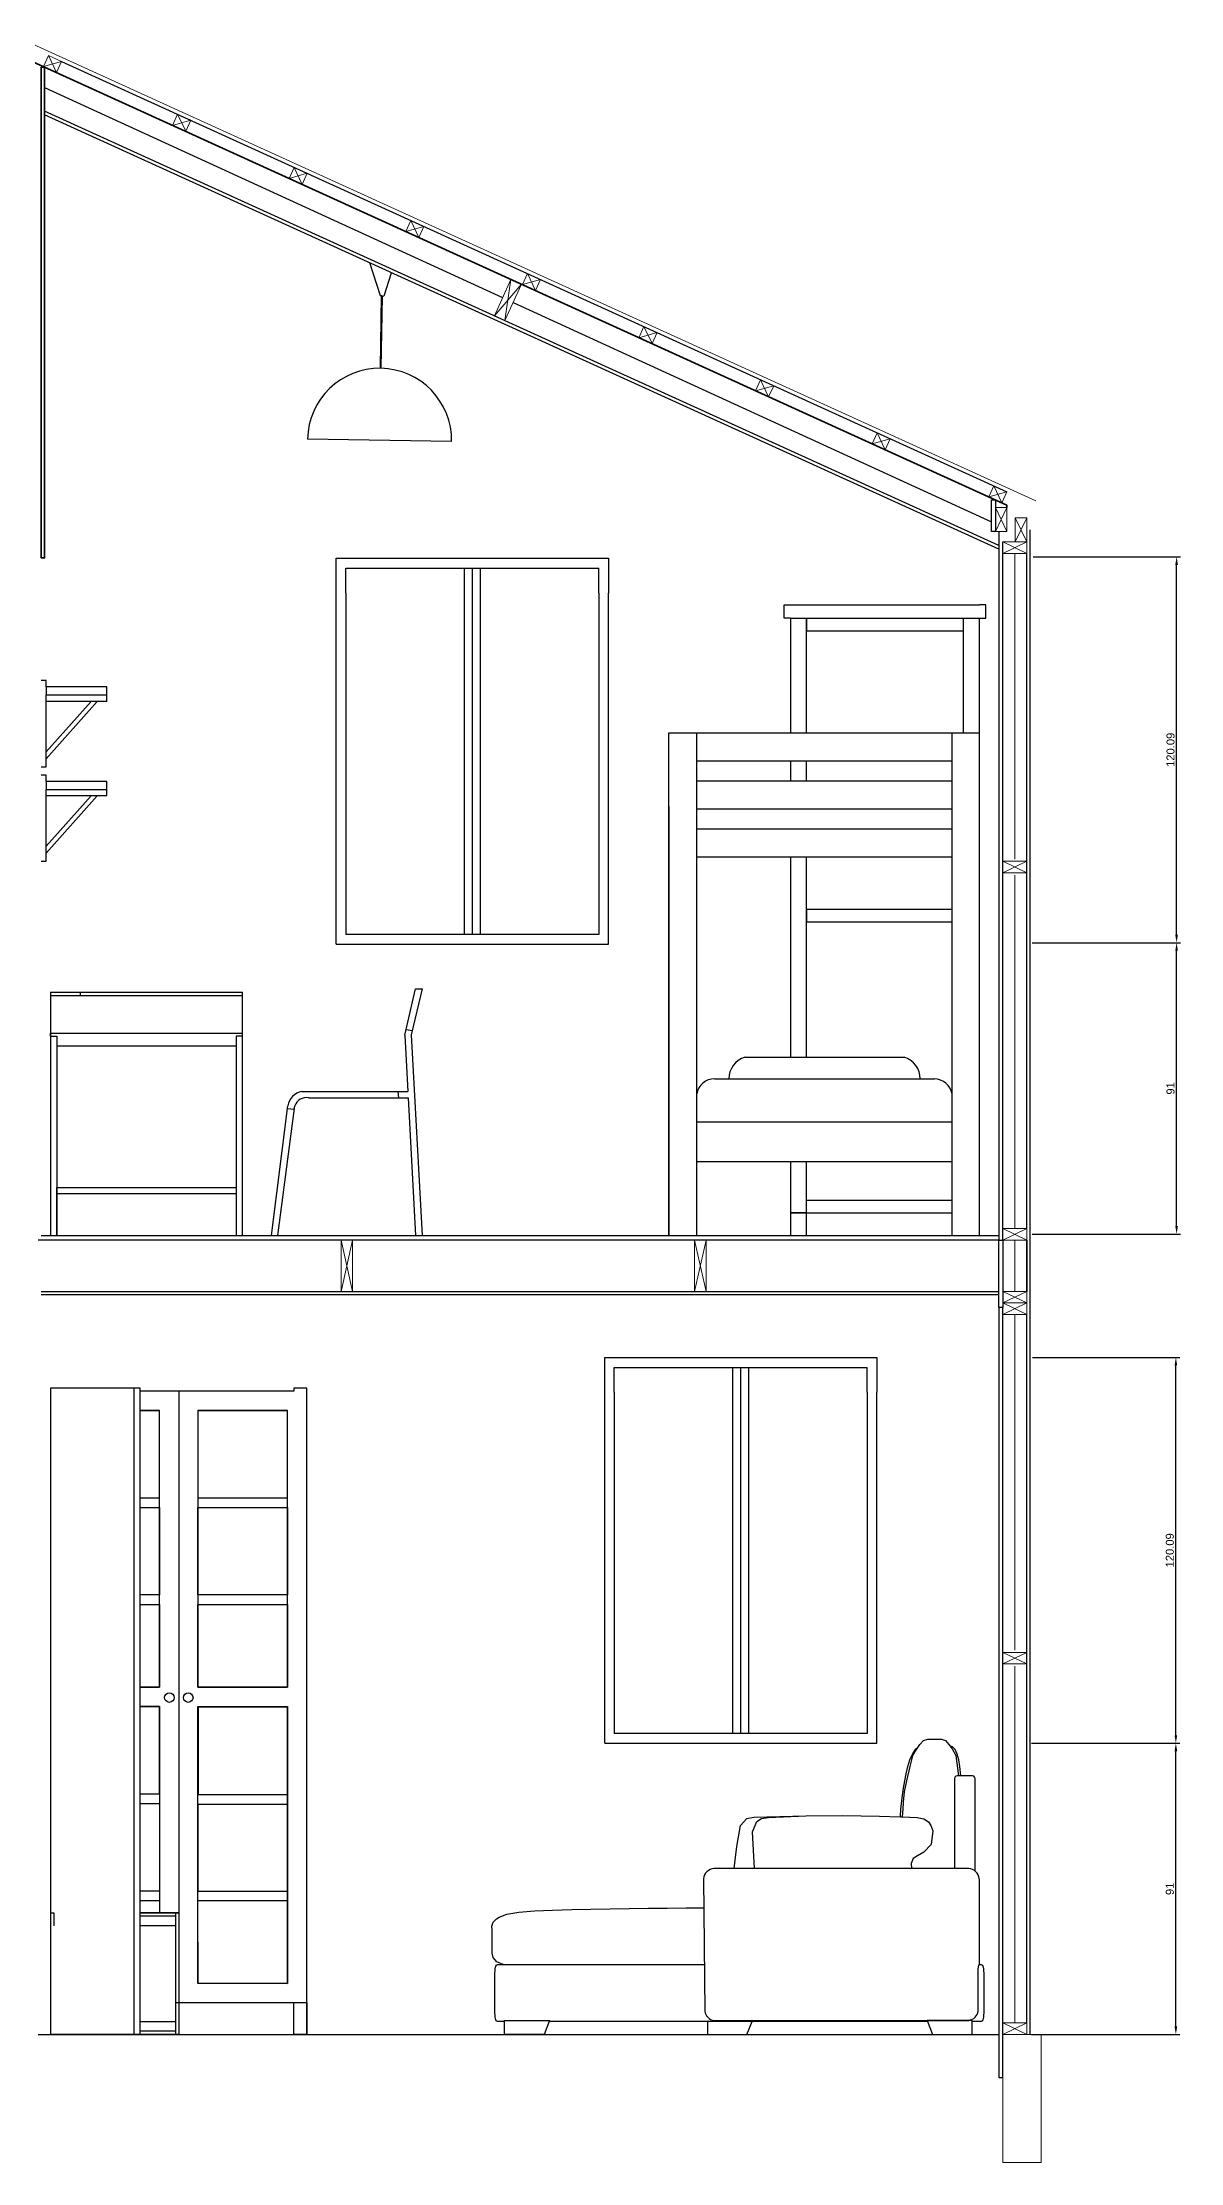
# Model space of a CAD drawing. Header units: millimetres. Extents: x -590 to 14421, y -527 to 4753.
# Drawn here: x 1298 to 1653, y 2762 to 3424 of the extents above; entities that cross this region are included whole.
import ezdxf

# ---------------------------------------------------------------- set-up
doc = ezdxf.new("R2010")
doc.units = ezdxf.units.MM
for name, color, linetype, lineweight in [('A-ANNO-SYMB', 3, 'Continuous', 18), ('A-DETL-MCUT', 4, 'Continuous', 25), ('A-ELEV-MBE1', 7, 'Continuous', 35), ('A-ELEV-MBE2', 4, 'Continuous', 25), ('A-SECT-MCUT', 7, 'Continuous', 35), ('A-WALL-PATT', 8, 'Continuous', 18), ('A-WALL-STUD', 3, 'Continuous', 18)]:
    doc.layers.add(name, color=color, linetype=linetype, lineweight=lineweight)
doc.layers.add('ANG010029 Angely Ludres Meridienne Object by Polantis 2012-T1', color=7, linetype='Continuous', true_color=0xf0dfcc)
doc.layers.add('ANG010029 Angely Ludres Meridienne Object by Polantis 2012-T2', color=7, linetype='Continuous', true_color=0x3b2222)
doc.styles.get("Standard").update_dxf_attribs({"font": 'Arial.ttf'})
doc.dimstyles.new('ISO-25', dxfattribs={"dimtxt": 2.5, "dimasz": 2.5, "dimexe": 1.25, "dimexo": 0.625, "dimtad": 1, "dimtxsty": 'Standard', "dimcen": 2.5, "dimadec": 0, "dimazin": 0, "dimtfac": 1, "dimtmove": 0, "dimatfit": 3, "dimfxl": 1, "dimarcsym": 0})

# ---------------------------------------------------------------- blocks, each defined once
blk = doc.blocks.new('*D77')
at = {"color": 0, "lineweight": -2, "transparency": 16777216}
for p, q in [((1606.83, 2892.69), (1653.17, 2892.69)), ((1651.92, 2804.19), (1651.92, 2890.19)), ((1606.83, 2801.69), (1653.17, 2801.69))]:
    blk.add_line(p, q, dxfattribs=at)
at = {"color": 0, "transparency": 16777216}
for points in [[(1651.5, 2890.19), (1652.33, 2890.19), (1651.92, 2892.69)], [(1651.5, 2804.19), (1652.33, 2804.19), (1651.92, 2801.69)]]:
    blk.add_solid(points, dxfattribs=at)
at = {"color": 0, "transparency": 16777216, "insert": (1650.03, 2847.19), "char_height": 2.5, "attachment_point": 5, "rotation": 90}
blk.add_mtext('91', dxfattribs=at)
blk = doc.blocks.new('*D78')
at = {"color": 0, "lineweight": -2, "transparency": 16777216}
for p, q in [((1607.07, 3013.27), (1653.17, 3013.27)), ((1651.92, 2895.19), (1651.92, 3010.77)), ((1606.83, 2892.69), (1653.17, 2892.69))]:
    blk.add_line(p, q, dxfattribs=at)
at = {"color": 0, "transparency": 16777216}
for points in [[(1651.5, 3010.77), (1652.33, 3010.77), (1651.92, 3013.27)], [(1651.5, 2895.19), (1652.33, 2895.19), (1651.92, 2892.69)]]:
    blk.add_solid(points, dxfattribs=at)
at = {"color": 0, "transparency": 16777216, "insert": (1650.03, 2952.98), "char_height": 2.5, "width": 10.1296, "attachment_point": 5, "rotation": 90}
blk.add_mtext('120.09', dxfattribs=at)
blk = doc.blocks.new('*D81')
at = {"color": 0, "lineweight": -2, "transparency": 16777216}
for p, q in [((1607.06, 3142.81), (1653.4, 3142.81)), ((1652.15, 3054.31), (1652.15, 3140.31)), ((1607.06, 3051.81), (1653.4, 3051.81))]:
    blk.add_line(p, q, dxfattribs=at)
at = {"color": 0, "transparency": 16777216}
for points in [[(1651.73, 3140.31), (1652.56, 3140.31), (1652.15, 3142.81)], [(1651.73, 3054.31), (1652.56, 3054.31), (1652.15, 3051.81)]]:
    blk.add_solid(points, dxfattribs=at)
at = {"color": 0, "transparency": 16777216, "insert": (1650.25, 3097.31), "char_height": 2.5, "attachment_point": 5, "rotation": 90}
blk.add_mtext('91', dxfattribs=at)
blk = doc.blocks.new('*D82')
at = {"color": 0, "lineweight": -2, "transparency": 16777216}
for p, q in [((1607.29, 3263.39), (1653.4, 3263.39)), ((1652.15, 3145.31), (1652.15, 3260.89)), ((1607.06, 3142.81), (1653.4, 3142.81))]:
    blk.add_line(p, q, dxfattribs=at)
at = {"color": 0, "transparency": 16777216}
for points in [[(1651.73, 3260.89), (1652.56, 3260.89), (1652.15, 3263.39)], [(1651.73, 3145.31), (1652.56, 3145.31), (1652.15, 3142.81)]]:
    blk.add_solid(points, dxfattribs=at)
at = {"color": 0, "transparency": 16777216, "insert": (1650.25, 3203.1), "char_height": 2.5, "width": 10.1296, "attachment_point": 5, "rotation": 90}
blk.add_mtext('120.09', dxfattribs=at)

msp = doc.modelspace()

# ---------------------------------------------------------------- linework, layer by layer
at = {"color": 0}
for p, q in [((1303.764, 3418.188), (1599.12, 3283.708)), ((1298.414, 3410.093), (1441.556, 3344.404)), ((1444.83, 3342.901), (1594.339, 3274.29)), ((1606.254, 3271.855), (1606.254, 2801.692)), ((1389.574, 3252.089), (1389.574, 3262.964)), ((1389.574, 3262.964), (1474.639, 3262.964)), ((1392.576, 3252.089), (1392.576, 3259.838)), ((1392.576, 3259.838), (1471.637, 3259.838)), ((1429.605, 3252.089), (1429.605, 3259.838)), ((1432.107, 3252.089), (1432.107, 3259.838)), ((1434.609, 3252.089), (1434.609, 3259.838)), ((1471.637, 3252.089), (1471.637, 3259.838)), ((1474.639, 3262.964), (1474.639, 3252.089)), ((1317.912, 3218.246), (1317.912, 3222.746)), ((1317.912, 3188.72), (1317.912, 3193.22)), ((1389.574, 3142.384), (1474.639, 3142.384)), ((1297.411, 3051.384), (1592.082, 3051.384)), ((1592.082, 3051.384), (1592.082, 3051.384)), ((1592.082, 3051.384), (1596.639, 3051.384)), ((1297.411, 3033.871), (1596.639, 3033.871)), ((1297.411, 3032.87), (1596.639, 3032.87)), ((1473.442, 3002.396), (1473.442, 3013.271)), ((1473.442, 3013.271), (1558.508, 3013.271)), ((1476.445, 3002.396), (1476.445, 3010.145)), ((1476.445, 3010.145), (1555.506, 3010.145)), ((1513.473, 3002.396), (1513.473, 3010.145)), ((1515.975, 3002.396), (1515.975, 3010.145)), ((1518.477, 3002.396), (1518.477, 3010.145)), ((1555.506, 3002.396), (1555.506, 3010.145)), ((1558.508, 3013.271), (1558.508, 3002.396)), ((1328.331, 3003.692), (1300.331, 3003.692)), ((1300.331, 3003.692), (1300.331, 2801.692)), ((1328.331, 3003.692), (1326.331, 3003.692)), ((1326.331, 3003.692), (1326.331, 2801.692)), ((1328.331, 2801.692), (1328.331, 3003.692)), ((1473.442, 2892.692), (1558.508, 2892.692)), ((1300.331, 2801.692), (1328.331, 2801.692))]:
    msp.add_line(p, q, dxfattribs=at)
for p, q in [((1403.362, 3344.922), (1400.061, 3355.232)), ((1406.774, 3352.033), (1404.396, 3344.904)), ((1403.345, 3322.315), (1403.729, 3344.915)), ((1403.879, 3344.913), (1403.362, 3344.922)), ((1403.362, 3344.922), (1403.879, 3344.913)), ((1403.645, 3322.31), (1404.029, 3344.91)), ((1403.879, 3344.913), (1404.396, 3344.904)), ((1425.61, 3299.435), (1380.617, 3300.198)), ((1529.511, 3244.27), (1529.511, 3248.384)), ((1529.511, 3248.384), (1590.511, 3248.384)), ((1592.511, 3248.384), (1590.511, 3248.384)), ((1592.511, 3244.27), (1592.511, 3248.384)), ((1531.511, 3244.27), (1529.511, 3244.27)), ((1531.511, 3244.27), (1531.511, 3208.384)), ((1531.511, 3244.27), (1590.511, 3244.27)), ((1536.511, 3244.27), (1536.511, 3240.27)), ((1536.511, 3208.384), (1536.511, 3244.27)), ((1536.511, 3240.27), (1585.511, 3240.27)), ((1585.511, 3208.384), (1585.511, 3244.27)), ((1590.511, 3051.384), (1590.511, 3244.27)), ((1590.511, 3244.27), (1592.511, 3244.27)), ((1298.912, 3224.746), (1297.412, 3224.746)), ((1298.912, 3222.746), (1298.912, 3224.746)), ((1317.912, 3222.746), (1298.912, 3222.746)), ((1298.912, 3222.746), (1298.912, 3220.246)), ((1298.912, 3220.246), (1317.912, 3220.246)), ((1298.912, 3203.246), (1298.912, 3220.246)), ((1317.912, 3218.246), (1298.912, 3218.246)), ((1314.912, 3218.246), (1298.912, 3200.319)), ((1312.97, 3218.246), (1298.912, 3202.494)), ((1493.511, 3051.384), (1493.511, 3208.384)), ((1493.511, 3208.384), (1590.511, 3208.384)), ((1502.219, 3051.384), (1502.219, 3208.384)), ((1582.025, 3051.384), (1582.025, 3208.384)), ((1590.511, 3051.384), (1590.511, 3208.384)), ((1298.912, 3197.8), (1298.912, 3203.246)), ((1297.412, 3197.8), (1298.912, 3197.8)), ((1298.912, 3195.22), (1297.412, 3195.22)), ((1298.912, 3193.22), (1298.912, 3195.22)), ((1317.912, 3193.22), (1298.912, 3193.22)), ((1298.912, 3193.22), (1298.912, 3190.72)), ((1502.219, 3199.677), (1582.025, 3199.677)), ((1502.219, 3193.384), (1582.025, 3193.384)), ((1531.511, 3199.677), (1531.511, 3193.384)), ((1536.511, 3193.384), (1536.511, 3199.677)), ((1298.912, 3190.72), (1317.912, 3190.72)), ((1298.912, 3173.72), (1298.912, 3190.72)), ((1317.912, 3188.72), (1298.912, 3188.72)), ((1314.912, 3188.72), (1298.912, 3170.793)), ((1312.97, 3188.72), (1298.912, 3172.969)), ((1493.511, 3185.346), (1493.511, 3051.384)), ((1502.219, 3184.677), (1582.025, 3184.677)), ((1298.912, 3168.275), (1298.912, 3173.72)), ((1502.219, 3178.384), (1582.025, 3178.384)), ((1297.412, 3168.275), (1298.912, 3168.275)), ((1502.219, 3169.677), (1582.025, 3169.677)), ((1531.511, 3169.677), (1531.511, 3107.027)), ((1536.511, 3107.027), (1536.511, 3169.677)), ((1536.511, 3153.327), (1582.025, 3153.327)), ((1536.511, 3153.327), (1536.511, 3149.327)), ((1536.511, 3149.327), (1582.025, 3149.327)), ((1300.274, 3127.384), (1360.274, 3127.384)), ((1300.274, 3127.384), (1300.274, 3051.384)), ((1300.274, 3127.384), (1300.274, 3126.384)), ((1309.701, 3126.384), (1309.701, 3127.384)), ((1360.274, 3051.384), (1360.274, 3127.384)), ((1411.038, 3113.992), (1414.339, 3128.384)), ((1416.364, 3128.384), (1413.011, 3114.019)), ((1414.339, 3128.384), (1416.364, 3128.384)), ((1300.274, 3126.384), (1360.274, 3126.384)), ((1300.274, 3113.618), (1300.274, 3114.618)), ((1300.274, 3114.618), (1360.274, 3114.618)), ((1411.038, 3113.992), (1411.947, 3096.384)), ((1411.443, 3115.761), (1413.324, 3115.362)), ((1413.011, 3114.019), (1416.364, 3051.384)), ((1300.274, 3113.618), (1302.274, 3113.618)), ((1302.274, 3113.618), (1302.274, 3051.384)), ((1302.274, 3113.618), (1302.274, 3110.618)), ((1302.274, 3110.618), (1358.274, 3110.618)), ((1360.274, 3113.618), (1358.274, 3113.618)), ((1358.274, 3113.618), (1358.274, 3051.384)), ((1517.219, 3107.027), (1567.025, 3107.027)), ((1378.786, 3096.384), (1411.947, 3096.384)), ((1380.921, 3094.385), (1412.053, 3094.385)), ((1408.844, 3096.384), (1408.988, 3094.385)), ((1412.053, 3094.385), (1414.349, 3051.384)), ((1507.811, 3100.266), (1576.469, 3100.266)), ((1369.364, 3051.384), (1374.483, 3091.874)), ((1371.364, 3051.384), (1376.586, 3091.874)), ((1374.382, 3091.073), (1376.452, 3090.837)), ((1502.219, 3086.827), (1582.025, 3086.827)), ((1502.219, 3074.423), (1582.025, 3074.423)), ((1531.511, 3074.423), (1531.511, 3051.384)), ((1536.511, 3058.384), (1536.511, 3074.423)), ((1302.274, 3051.384), (1302.274, 3066.384)), ((1302.274, 3066.384), (1358.274, 3066.384)), ((1358.274, 3064.384), (1302.274, 3064.384)), ((1358.274, 3066.384), (1358.274, 3064.384)), ((1536.511, 3058.384), (1536.511, 3062.384)), ((1536.511, 3062.384), (1582.025, 3062.384)), ((1536.511, 3058.384), (1531.511, 3058.384)), ((1531.511, 3058.384), (1582.025, 3058.384)), ((1536.511, 3051.384), (1536.511, 3058.384)), ((1590.511, 3051.384), (1590.511, 3058.384)), ((1300.274, 3051.384), (1302.274, 3051.384)), ((1358.274, 3051.384), (1360.274, 3051.384)), ((1369.364, 3051.384), (1371.364, 3051.384)), ((1414.349, 3051.384), (1416.364, 3051.384)), ((1493.511, 3051.384), (1502.219, 3051.384)), ((1531.511, 3051.384), (1536.511, 3051.384)), ((1535.423, 3051.384), (1594.423, 3051.384)), ((1582.025, 3051.384), (1590.511, 3051.384)), ((1589.423, 3051.384), (1594.423, 3051.384)), ((1328.331, 2996.692), (1334.331, 2996.692)), ((1346.366, 2996.692), (1374.366, 2996.692)), ((1328.331, 2904.191), (1334.331, 2904.191)), ((1346.371, 2904.037), (1374.371, 2904.037)), ((1374.371, 2817.673), (1374.331, 2896.692)), ((1300.331, 2839.692), (1300.331, 2801.692)), ((1300.331, 2839.692), (1301.331, 2839.692)), ((1301.331, 2839.692), (1301.331, 2835.692)), ((1340.331, 2839.692), (1328.331, 2839.692)), ((1328.331, 2839.692), (1340.331, 2839.692)), ((1339.331, 2838.692), (1328.331, 2838.692)), ((1339.331, 2835.692), (1328.331, 2835.692)), ((1340.331, 2839.692), (1339.331, 2839.692)), ((1339.331, 2839.692), (1339.331, 2801.692)), ((1340.331, 2839.692), (1340.331, 2801.692)), ((1340.331, 2839.692), (1340.331, 2838.692)), ((1340.331, 2839.692), (1340.331, 2820.692)), ((1340.331, 2838.692), (1340.331, 2835.692)), ((1339.331, 2805.692), (1328.331, 2805.692)), ((1339.331, 2802.692), (1328.331, 2802.692)), ((1340.331, 2801.692), (1300.331, 2801.692))]:
    msp.add_line(p, q)
for points in [[(1300.331, 2801.692), (1380.331, 2801.692), (1380.331, 3003.692), (1376.331, 3003.692), (1376.331, 3002.692), (1328.331, 3002.692)], [(1340.331, 3002.692), (1340.331, 2811.692)], [(1328.331, 2969.358), (1334.331, 2969.358), (1334.331, 2996.692), (1328.331, 2996.692)], [(1328.331, 2910.192), (1334.331, 2910.192), (1334.331, 2996.692)], [(1346.331, 2996.692), (1346.331, 2910.192), (1374.331, 2910.192), (1374.331, 2996.692)], [(1346.331, 2996.692), (1374.331, 2996.692)], [(1346.366, 2996.692), (1346.366, 2969.358), (1374.366, 2969.358), (1374.366, 2996.692), (1346.366, 2996.692)], [(1328.331, 2966.358), (1334.331, 2966.358), (1334.331, 2939.025), (1328.331, 2939.025)], [(1346.366, 2966.358), (1374.366, 2966.358), (1374.366, 2939.025), (1346.366, 2939.025), (1346.366, 2966.358)], [(1346.366, 2939.025), (1346.366, 2966.358)], [(1328.331, 2936.025), (1334.331, 2936.025), (1334.331, 2910.192), (1328.331, 2910.192)], [(1346.366, 2936.025), (1374.366, 2936.025), (1374.366, 2910.192), (1346.366, 2910.192), (1346.366, 2936.025)], [(1328.331, 2904.192), (1334.331, 2904.192)], [(1328.331, 2876.857), (1334.331, 2876.857), (1334.331, 2904.191), (1328.331, 2904.191)], [(1334.331, 2904.192), (1334.331, 2839.692)], [(1346.331, 2817.692), (1346.331, 2904.192), (1374.331, 2904.192), (1374.371, 2817.673)], [(1346.371, 2904.037), (1346.371, 2876.704), (1374.371, 2876.704), (1374.371, 2904.037), (1346.371, 2904.037)], [(1328.331, 2873.857), (1334.331, 2873.857), (1334.331, 2846.524), (1328.331, 2846.524)], [(1346.371, 2873.704), (1374.371, 2873.704), (1374.371, 2846.371), (1346.371, 2846.371), (1346.371, 2873.704)], [(1346.371, 2846.371), (1346.371, 2873.704)], [(1328.331, 2843.524), (1334.331, 2843.524), (1334.331, 2839.692)], [(1346.331, 2843.507), (1374.371, 2843.507), (1374.371, 2817.673), (1346.371, 2817.673), (1346.331, 2843.507)], [(1346.331, 2817.692), (1374.371, 2817.673)], [(1339.331, 2811.692), (1380.331, 2811.692)], [(1380.331, 2801.692), (1376.331, 2801.692), (1376.331, 2811.692), (1380.331, 2811.692), (1380.331, 2801.692)]]:
    msp.add_lwpolyline(points)
for centre in [(1337.434, 2906.966), (1343.317, 2906.966)]:
    msp.add_circle(centre, 1.5)
for centre, radius, start, end in [((1403.114, 3299.816), 22.5, 359.027784, 179.027784), ((1519.291, 3100.266), 7.072, 107.035739, 180), ((1565.204, 3100.452), 6.823, 358.440243, 74.524019), ((1379.978, 3090.94), 5.574, 102.352156, 170.354337), ((1380.315, 3090.434), 3.997, 81.276913, 158.882577), ((1507.654, 3094.77), 5.498, 88.36472, 171.31331), ((1576.282, 3094.402), 5.867, 11.784336, 88.168986)]:
    msp.add_arc(centre, radius, start, end)
at = {"layer": 'A-ANNO-SYMB', "color": 0}
msp.add_lwpolyline([(1608.137, 3280.936), (1293.662, 3424.144)], dxfattribs=at)
msp.add_lwpolyline([(1609.851, 2801.692), (1597.842, 2801.692), (1597.842, 2761.661), (1609.851, 2761.661)], close=True, dxfattribs=at)
at = {"layer": 'A-DETL-MCUT', "color": 0}
for points in [[(1594.339, 3281.25), (1595.54, 3281.25), (1595.54, 3271.354), (1594.339, 3271.354)], [(1596.639, 3049.883), (1597.839, 3049.883), (1597.839, 3028.867), (1596.639, 3028.867)]]:
    msp.add_lwpolyline(points, close=True, dxfattribs=at)
for points in [[(1596.639, 3271.354), (1596.639, 3049.883), (1597.841, 3049.883), (1597.841, 3268.052)], [(1596.637, 3028.867), (1596.637, 2788.281), (1597.839, 2788.281), (1597.839, 3028.867)]]:
    msp.add_lwpolyline(points, dxfattribs=at)
at = {"layer": 'A-ELEV-MBE1', "color": 0}
msp.add_line((1599.143, 3278.86), (1599.143, 3279.519), dxfattribs=at)
for points in [[(1599.143, 3279.519), (1293.659, 3418.61)], [(1605.349, 3049.883), (1605.349, 3033.871)]]:
    msp.add_lwpolyline(points, dxfattribs=at)
at = {"layer": 'A-ELEV-MBE2', "color": 0}
for p, q in [((1605.349, 3053.486), (1605.349, 3264.449)), ((1389.574, 3142.384), (1389.574, 3252.089)), ((1392.576, 3252.089), (1392.576, 3145.387)), ((1429.605, 3145.387), (1429.605, 3252.089)), ((1432.107, 3145.387), (1432.107, 3252.089)), ((1434.609, 3145.387), (1434.609, 3252.089)), ((1471.637, 3252.089), (1471.637, 3145.387)), ((1474.639, 3142.384), (1474.639, 3252.089)), ((1471.637, 3145.387), (1392.576, 3145.387)), ((1296.407, 3049.952), (1596.639, 3049.952)), ((1605.348, 2805.294), (1605.348, 3026.666)), ((1473.442, 2892.692), (1473.442, 3002.396)), ((1476.445, 3002.396), (1476.445, 2895.694)), ((1513.473, 2895.694), (1513.473, 3002.396)), ((1515.975, 2895.694), (1515.975, 3002.396)), ((1518.477, 2895.694), (1518.477, 3002.396)), ((1555.506, 3002.396), (1555.506, 2895.694)), ((1558.508, 2892.692), (1558.508, 3002.396)), ((1555.506, 2895.694), (1476.445, 2895.694)), ((1597.839, 2806.696), (1597.839, 2835.777)), ((1296.41, 2801.692), (1596.637, 2801.692))]:
    msp.add_line(p, q, dxfattribs=at)
for points in [[(1596.639, 3266.913), (1298.414, 3402.7)], [(1596.639, 3265.747), (1298.414, 3401.534)]]:
    msp.add_lwpolyline(points, dxfattribs=at)
at = {"layer": 'A-SECT-MCUT', "color": 0}
msp.add_line((1298.414, 3416.366), (1297.412, 3416.366), dxfattribs=at)
msp.add_lwpolyline([(1297.412, 3416.366), (1297.413, 3263.048), (1298.415, 3263.048), (1298.414, 3416.366)], dxfattribs=at)
at = {"layer": 'A-WALL-PATT', "color": 0, "ltscale": 0.1}
for p, q in [((1601.597, 3168.975), (1601.597, 3264.449)), ((1601.597, 3053.486), (1601.597, 3163.971)), ((1601.597, 3049.883), (1601.597, 3033.871)), ((1601.595, 2921.784), (1601.595, 3026.665)), ((1601.595, 2805.294), (1601.595, 2916.781))]:
    msp.add_line(p, q, dxfattribs=at)
at = {"layer": 'A-WALL-STUD', "color": 0}
for p, q in [((1302.188, 3414.727), (1299.665, 3420.054)), ((1298.089, 3416.593), (1303.764, 3418.188)), ((1338.42, 3398.23), (1344.095, 3399.825)), ((1342.519, 3396.364), (1339.996, 3401.691)), ((1374.853, 3381.642), (1380.527, 3383.237)), ((1378.951, 3379.775), (1376.428, 3385.103)), ((1411.285, 3365.054), (1416.959, 3366.648)), ((1415.383, 3363.187), (1412.861, 3368.515)), ((1438.98, 3338.698), (1447.406, 3348.607)), ((1444.127, 3350.1), (1442.259, 3337.205)), ((1447.717, 3348.465), (1453.392, 3350.06)), ((1451.816, 3346.599), (1449.293, 3351.926)), ((1484.149, 3331.877), (1489.824, 3333.472)), ((1488.248, 3330.011), (1485.725, 3335.338)), ((1520.581, 3315.289), (1526.256, 3316.884)), ((1524.68, 3313.423), (1522.157, 3318.75)), ((1557.014, 3298.701), (1562.688, 3300.296)), ((1561.112, 3296.835), (1558.59, 3302.162)), ((1593.446, 3282.113), (1599.12, 3283.708)), ((1597.545, 3280.247), (1595.022, 3285.574)), ((1595.54, 3271.354), (1599.143, 3278.86)), ((1595.54, 3278.86), (1599.143, 3271.354)), ((1605.349, 3268.052), (1601.747, 3275.558)), ((1605.349, 3275.558), (1601.747, 3268.052)), ((1597.844, 3268.052), (1605.349, 3264.449)), ((1605.349, 3268.052), (1597.844, 3264.449)), ((1597.844, 3164.672), (1605.349, 3168.275)), ((1605.349, 3164.672), (1597.844, 3168.275)), ((1597.844, 3049.883), (1605.349, 3053.486)), ((1605.349, 3049.883), (1597.844, 3053.486)), ((1597.844, 3030.268), (1605.349, 3033.871)), ((1605.349, 3030.268), (1597.844, 3033.871)), ((1597.844, 3026.665), (1605.349, 3030.268)), ((1605.349, 3026.665), (1597.844, 3030.268)), ((1597.842, 2917.481), (1605.348, 2921.084)), ((1605.348, 2917.481), (1597.842, 2921.084)), ((1597.842, 2801.692), (1605.348, 2805.294)), ((1605.348, 2801.692), (1597.842, 2805.294))]:
    msp.add_line(p, q, dxfattribs=at)
for points in [[(1302.188, 3414.727), (1298.089, 3416.593), (1299.665, 3420.054), (1303.764, 3418.188)], [(1342.519, 3396.364), (1338.42, 3398.23), (1339.996, 3401.691), (1344.095, 3399.825)], [(1378.951, 3379.775), (1374.853, 3381.642), (1376.428, 3385.103), (1380.527, 3383.237)], [(1415.383, 3363.187), (1411.285, 3365.054), (1412.861, 3368.515), (1416.959, 3366.648)], [(1447.406, 3348.607), (1444.127, 3350.1), (1438.98, 3338.698), (1442.259, 3337.205)], [(1451.816, 3346.599), (1447.717, 3348.465), (1449.293, 3351.926), (1453.392, 3350.06)], [(1488.248, 3330.011), (1484.149, 3331.877), (1485.725, 3335.338), (1489.824, 3333.472)], [(1524.68, 3313.423), (1520.581, 3315.289), (1522.157, 3318.75), (1526.256, 3316.884)], [(1561.112, 3296.835), (1557.014, 3298.701), (1558.59, 3302.162), (1562.688, 3300.296)], [(1597.545, 3280.247), (1593.446, 3282.113), (1595.022, 3285.574), (1599.12, 3283.708)], [(1595.54, 3271.354), (1595.54, 3278.86), (1599.143, 3278.86), (1599.143, 3271.354)], [(1605.349, 3268.052), (1605.349, 3275.558), (1601.747, 3275.558), (1601.747, 3268.052)], [(1597.844, 3268.052), (1605.349, 3268.052), (1605.349, 3264.449), (1597.844, 3264.449)], [(1597.844, 3164.672), (1605.349, 3164.672), (1605.349, 3168.275), (1597.844, 3168.275)], [(1597.844, 3049.883), (1605.349, 3049.883), (1605.349, 3053.486), (1597.844, 3053.486)], [(1597.844, 3030.268), (1605.349, 3030.268), (1605.349, 3033.871), (1597.844, 3033.871)], [(1597.844, 3026.665), (1605.349, 3026.665), (1605.349, 3030.268), (1597.844, 3030.268)], [(1597.842, 2917.481), (1605.348, 2917.481), (1605.348, 2921.084), (1597.842, 2921.084)], [(1597.842, 2801.692), (1605.348, 2801.692), (1605.348, 2805.294), (1597.842, 2805.294)]]:
    msp.add_lwpolyline(points, close=True, dxfattribs=at)
for points in [[(1394.677, 3049.883), (1394.677, 3033.871), (1391.074, 3033.871), (1391.074, 3049.883), (1394.677, 3049.883)], [(1391.074, 3049.883), (1394.677, 3033.871)], [(1394.677, 3049.883), (1391.074, 3033.871)], [(1505.113, 3049.883), (1505.113, 3033.871), (1501.51, 3033.871), (1501.51, 3049.883), (1505.113, 3049.883)], [(1501.51, 3049.883), (1505.113, 3033.871)], [(1505.113, 3049.883), (1501.51, 3033.871)]]:
    msp.add_lwpolyline(points, dxfattribs=at)
at = {"layer": 'ANG010029 Angely Ludres Meridienne Object by Polantis 2012-T1', "color": 0}
for p, q in [((1504.362, 2850.34), (1504.763, 2809.006)), ((1587.218, 2853.549), (1507.57, 2853.549)), ((1590.427, 2850.34), (1590.427, 2823.548)), ((1590.163, 2821.588), (1590.186, 2822.187)), ((1590.186, 2822.187), (1590.306, 2823.33)), ((1590.306, 2823.33), (1590.427, 2823.548)), ((1590.145, 2820.063), (1590.163, 2821.588)), ((1590.147, 2809.006), (1590.145, 2820.063)), ((1574.269, 2805.772), (1456.139, 2805.772)), ((1507.57, 2806.105), (1587.218, 2806.105))]:
    msp.add_line(p, q, dxfattribs=at)
for points in [[(1565.835, 2869.681), (1565.843, 2869.868), (1565.997, 2872.067), (1566.489, 2876.484), (1566.827, 2878.701), (1567.227, 2880.923), (1567.688, 2883.155), (1568.211, 2885.394), (1568.841, 2887.497), (1569.588, 2889.324), (1570.44, 2890.733), (1571.407, 2891.579)], [(1566.483, 2869.657), (1566.665, 2872.046), (1566.832, 2874.259), (1567.077, 2877.48), (1567.871, 2880.929), (1568.904, 2885.408), (1569.389, 2887.513), (1569.701, 2888.869), (1570.835, 2890.759), (1571.964, 2892.318), (1573.113, 2893.518), (1574.389, 2893.957), (1578.66, 2893.957), (1579.903, 2893.518), (1580.952, 2892.318), (1582.043, 2890.977), (1583.135, 2888.869), (1584.016, 2882.539)], [(1584.697, 2882.539), (1584.393, 2885.393), (1584.061, 2887.497), (1583.601, 2889.324), (1582.98, 2890.733), (1582.164, 2891.58), (1581.325, 2891.86)], [(1589.155, 2852.787), (1589.155, 2881.707), (1589.044, 2882.123), (1588.739, 2882.428), (1588.322, 2882.539), (1583.604, 2882.539), (1583.187, 2882.428), (1582.883, 2882.123), (1582.771, 2881.707), (1582.771, 2853.549)], [(1513.869, 2853.549), (1514.721, 2860.407), (1515.908, 2866.97), (1517.809, 2869.132), (1520.018, 2869.546), (1536.278, 2869.973), (1547.814, 2870.099)], [(1520.273, 2853.549), (1519.628, 2864.99), (1520.98, 2868.219), (1522.425, 2869.132), (1524.629, 2869.524), (1536.278, 2869.973)], [(1547.814, 2870.099), (1559.343, 2869.923), (1565.835, 2869.681), (1566.483, 2869.657), (1571.091, 2869.485), (1573.218, 2869.094), (1574.633, 2868.135), (1575.371, 2866.974), (1575.935, 2865.288), (1575.407, 2861.102), (1573.124, 2858.644), (1571.192, 2857.559), (1569.851, 2856.657), (1569.18, 2855.125), (1569.361, 2853.549)], [(1441.685, 2823.548), (1439.71, 2824.433), (1438.612, 2825.7), (1438.271, 2827.138), (1438.271, 2830.245), (1438.271, 2834.371), (1438.224, 2835.552), (1438.55, 2836.749), (1439.637, 2837.785), (1440.518, 2838.331), (1442.855, 2839.28), (1446.645, 2839.914), (1451.532, 2840.318), (1457.146, 2840.56), (1463.132, 2840.711), (1487.002, 2841.137), (1492.951, 2841.199), (1498.893, 2841.243), (1504.45, 2841.243)], [(1442.164, 2805.772), (1439.937, 2805.772), (1439.752, 2805.827), (1439.591, 2805.99), (1439.456, 2806.262), (1439.344, 2806.643), (1439.258, 2807.134), (1439.196, 2807.733), (1439.159, 2808.441), (1439.147, 2809.257), (1439.147, 2820.063), (1439.159, 2820.88), (1439.196, 2821.588), (1439.258, 2822.187), (1439.344, 2822.677), (1439.456, 2823.058), (1439.591, 2823.33), (1439.752, 2823.494), (1439.937, 2823.548), (1504.622, 2823.548)], [(1590.427, 2823.548), (1591.121, 2823.548), (1591.306, 2823.494), (1591.467, 2823.33), (1591.602, 2823.058), (1591.714, 2822.677), (1591.8, 2822.187), (1591.862, 2821.588), (1591.899, 2820.88), (1591.911, 2820.063), (1591.911, 2809.257), (1591.899, 2808.441), (1591.862, 2807.733), (1591.8, 2807.134), (1591.714, 2806.643), (1591.602, 2806.262), (1591.467, 2805.99), (1591.306, 2805.827), (1591.121, 2805.772), (1588.244, 2805.772)]]:
    msp.add_lwpolyline(points, dxfattribs=at)
for centre, radius, start, end in [((1507.864, 2850.047), 3.514, 94.791895, 175.207905), ((1586.925, 2850.047), 3.514, 4.792018, 85.20821), ((1507.925, 2809.257), 3.172, 184.539856, 263.573783), ((1586.774, 2809.482), 3.407, 277.504644, 351.968513)]:
    msp.add_arc(centre, radius, start, end, dxfattribs=at)
at = {"layer": 'ANG010029 Angely Ludres Meridienne Object by Polantis 2012-T2', "color": 0}
for points in [[(1454.484, 2801.635), (1442.164, 2801.635), (1442.164, 2805.99), (1442.164, 2806.035), (1456.244, 2806.035), (1454.484, 2801.635)], [(1505.524, 2805.772), (1505.524, 2801.635), (1517.844, 2801.635), (1519.499, 2805.772)], [(1588.244, 2801.635), (1588.244, 2806.035), (1574.164, 2806.035), (1575.924, 2801.635), (1588.244, 2801.635)]]:
    msp.add_lwpolyline(points, dxfattribs=at)

# ---------------------------------------------------------------- dimensions: what is measured, and where the dimension line sits
at = {"color": 3}
for base, p1, p2, picture, middle in [((1652.146, 3263.392), (1606.436, 3142.812), (1606.669, 3263.392), '*D82', (1650.254, 3203.102)), ((1651.918, 3013.271), (1606.207, 2892.692), (1606.44, 3013.271), '*D78', (1650.026, 2952.982))]:
    dim = msp.add_linear_dim(base=base, p1=p1, p2=p2, angle=90, text='120.09', dimstyle='ISO-25', dxfattribs=at)
    dim.commit()
    dim.dimension.update_dxf_attribs({"geometry": picture, "text_midpoint": middle})
for base, p1, p2, picture, middle in [((1652.146, 3142.812), (1606.437, 3051.812), (1606.436, 3142.812), '*D81', (1650.254, 3097.312)), ((1651.918, 2892.692), (1606.208, 2801.692), (1606.207, 2892.692), '*D77', (1650.026, 2847.192))]:
    dim = msp.add_linear_dim(base=base, p1=p1, p2=p2, angle=90, dimstyle='ISO-25', dxfattribs=at)
    dim.commit()
    dim.dimension.update_dxf_attribs({"geometry": picture, "text_midpoint": middle})

doc.saveas('drawing.dxf')
